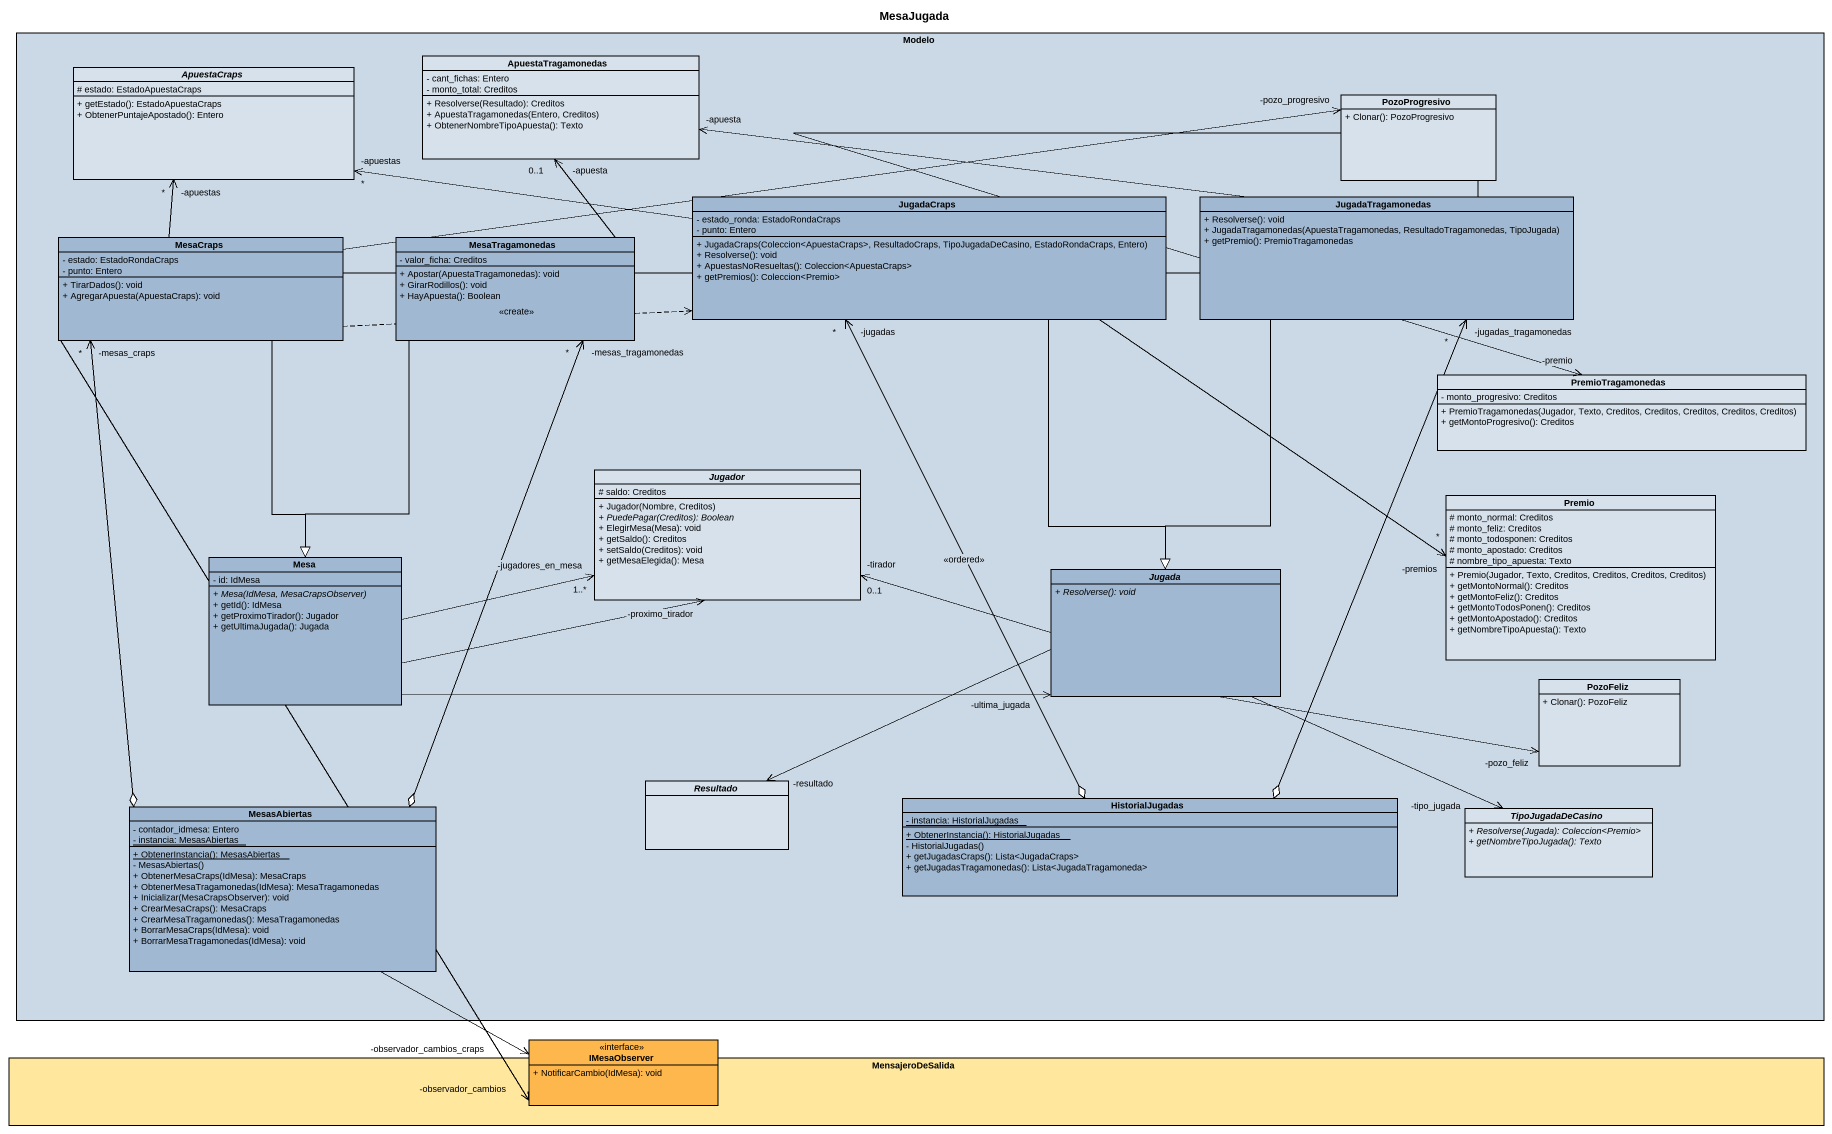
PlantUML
@startuml
title MesaJugada
allowmixing
hide circle
hide empty members
skinparam classAttributeIconSize 0
rectangle Modelo #CBD8E5 {
  abstract class ApuestaCraps #D6E1EB {
    # estado: EstadoApuestaCraps
    + getEstado(): EstadoApuestaCraps
    + ObtenerPuntajeApostado(): Entero
  }
  class ApuestaTragamonedas #D6E1EB {
    - cant_fichas: Entero
    - monto_total: Creditos
    + Resolverse(Resultado): Creditos
    + ApuestaTragamonedas(Entero, Creditos)
    + ObtenerNombreTipoApuesta(): Texto
  }
  class PozoProgresivo #D6E1EB {
    + Clonar(): PozoProgresivo
  }
  class JugadaCraps #A0B8D1 {
    - estado_ronda: EstadoRondaCraps
    - punto: Entero
    + JugadaCraps(Coleccion<ApuestaCraps>, ResultadoCraps, TipoJugadaDeCasino, EstadoRondaCraps, Entero)
    + Resolverse(): void
    + ApuestasNoResueltas(): Coleccion<ApuestaCraps>
    + getPremios(): Coleccion<Premio>
  }
  class JugadaTragamonedas #A0B8D1 {
    + Resolverse(): void
    + JugadaTragamonedas(ApuestaTragamonedas, ResultadoTragamonedas, TipoJugada)
    + getPremio(): PremioTragamonedas
  }
  class MesaCraps #A0B8D1 {
    - estado: EstadoRondaCraps
    - punto: Entero
    + TirarDados(): void
    + AgregarApuesta(ApuestaCraps): void
  }
  class MesaTragamonedas #A0B8D1 {
    - valor_ficha: Creditos
    + Apostar(ApuestaTragamonedas): void
    + GirarRodillos(): void
    + HayApuesta(): Boolean
  }
  class PremioTragamonedas #D6E1EB {
    - monto_progresivo: Creditos
    + PremioTragamonedas(Jugador, Texto, Creditos, Creditos, Creditos, Creditos, Creditos)
    + getMontoProgresivo(): Creditos
  }
  abstract class Jugador #D6E1EB {
    # saldo: Creditos
    + Jugador(Nombre, Creditos)
    {abstract} + PuedePagar(Creditos): Boolean
    + ElegirMesa(Mesa): void
    + getSaldo(): Creditos
    + setSaldo(Creditos): void
    + getMesaElegida(): Mesa
  }
  class Premio #D6E1EB {
    # monto_normal: Creditos
    # monto_feliz: Creditos
    # monto_todosponen: Creditos
    # monto_apostado: Creditos
    # nombre_tipo_apuesta: Texto
    + Premio(Jugador, Texto, Creditos, Creditos, Creditos, Creditos)
    + getMontoNormal(): Creditos
    + getMontoFeliz(): Creditos
    + getMontoTodosPonen(): Creditos
    + getMontoApostado(): Creditos
    + getNombreTipoApuesta(): Texto
  }
  class Mesa #A0B8D1 {
    - id: IdMesa
    {abstract} + Mesa(IdMesa, MesaCrapsObserver)
    + getId(): IdMesa
    + getProximoTirador(): Jugador
    + getUltimaJugada(): Jugada
  }
  abstract class Jugada #A0B8D1 {
    {abstract} + Resolverse(): void
  }
  class PozoFeliz #D6E1EB {
    + Clonar(): PozoFeliz
  }
  class MesasAbiertas #A0B8D1 {
    - contador_idmesa: Entero
    {static} - instancia: MesasAbiertas
    {static} + ObtenerInstancia(): MesasAbiertas
    - MesasAbiertas()
    + ObtenerMesaCraps(IdMesa): MesaCraps
    + ObtenerMesaTragamonedas(IdMesa): MesaTragamonedas
    + Inicializar(MesaCrapsObserver): void
    + CrearMesaCraps(): MesaCraps
    + CrearMesaTragamonedas(): MesaTragamonedas
    + BorrarMesaCraps(IdMesa): void
    + BorrarMesaTragamonedas(IdMesa): void
  }
  abstract class Resultado #D6E1EB
  class HistorialJugadas #A0B8D1 {
    {static} - instancia: HistorialJugadas
    {static} + ObtenerInstancia(): HistorialJugadas
    - HistorialJugadas()
    + getJugadasCraps(): Lista<JugadaCraps>
    + getJugadasTragamonedas(): Lista<JugadaTragamoneda>
  }
  abstract class TipoJugadaDeCasino #D6E1EB {
    {abstract} + Resolverse(Jugada): Coleccion<Premio>
    {abstract} + getNombreTipoJugada(): Texto
  }
}
class IMesaObserver <<interface>> #FEB74C {
  + NotificarCambio(IdMesa): void
}
rectangle MensajeroDeSalida #FFE89D
JugadaCraps -left-> "-apuestas\n*" ApuestaCraps
JugadaCraps -right-> "-premios\n*" Premio
JugadaCraps --|> Jugada
JugadaCraps "-jugadas\n*" <--o HistorialJugadas : <<ordered>>
JugadaTragamonedas -left-> "-apuesta" ApuestaTragamonedas
JugadaTragamonedas -up-> "-pozo_progresivo" PozoProgresivo
JugadaTragamonedas --> "-premio" PremioTragamonedas
JugadaTragamonedas --|> Jugada
MesaCraps -up-> "-apuestas\n*" ApuestaCraps
MesaCraps .right.> JugadaCraps : <<create>>
MesaCraps --|> Mesa
MesaCraps "-mesas_craps\n*" <--o MesasAbiertas
MesaCraps --> "-observador_cambios" IMesaObserver
MesaTragamonedas -up-> "-apuesta\n0..1" ApuestaTragamonedas
MesaTragamonedas --|> Mesa
MesaTragamonedas "-mesas_tragamonedas\n*" <--o MesasAbiertas
Mesa -right-> "-proximo_tirador" Jugador
Mesa -right-> "-jugadores_en_mesa\n1..*" Jugador
Mesa -right-> "-ultima_jugada" Jugada
Jugada -left-> "-tirador\n0..1" Jugador
Jugada -right-> "-pozo_feliz" PozoFeliz
Jugada -left-> "-resultado" Resultado
Jugada -right-> "-tipo_jugada" TipoJugadaDeCasino
MesasAbiertas -right-> "-observador_cambios_craps" IMesaObserver
HistorialJugadas o-up-> "-jugadas_tragamonedas\n*" JugadaTragamonedas
@enduml
